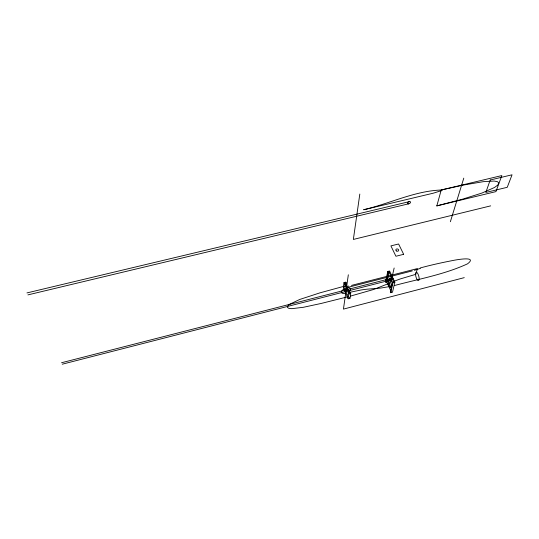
<?xml version="1.0" encoding="UTF-8"?>
<svg xmlns="http://www.w3.org/2000/svg" width="539" height="539" viewBox="0 0 539 539"><rect width="100%" height="100%" fill="white"/><g stroke="black" fill="none" stroke-linecap="round" stroke-linejoin="round"><path stroke-width="0.81" d="M346.173 282.894L345.25 283.123L349.434 292.994L350.363 292.758L350.7 293.553L349.973 298.31L348.133 298.781L343.343 287.388L343.997 282.577L345.843 282.113L346.173 282.894L345.721 286.101M344.92 285.529L345.25 283.123M348.329 274.782L343.444 309.103L464.254 277.646M359.816 194.053L353.355 239.437L490.679 205.864M348.133 298.781L348.841 294.031L343.997 282.577M385.917 282.375L385.567 281.621L387.777 271.454L389.582 270.996L394.844 282.2L392.48 292.259L390.694 292.717L390.337 291.949L392.661 281.89L393.571 281.654L389.037 271.986L388.134 272.222L385.917 282.375L386.807 282.153L389.037 271.986M391.22 280.873L391.584 279.263M392.136 276.851L394.15 268.011M390.694 292.717L393.025 282.672L392.661 281.89M436.833 205.878L441.225 189.977L501.836 175.566L495.927 191.614L436.833 205.878L462.799 199.1L481.9 193.07L494.526 187.484L497.74 185.099L498.797 183.139L497.625 181.737L494.162 181.037L483.301 181.677L463.931 184.971L441.225 189.977M450.361 221.738L463.783 178.133M442.027 190.422L433.551 193.117L363.744 209.759M343.66 286.593L344.071 286.27L320.011 292.832L299.724 299.462L289.686 304.239L287.651 306.085L287.428 307.479L288.884 308.362L291.868 308.672L303.41 307.284L321.116 303.464L347.871 296.773M420.332 268.355L414.41 270.335M390.182 282.908L373.898 289.403L350.458 296.106M363.751 209.691C389.468 203.729 415.192 190.671 441.892 189.998M412.261 270.908L346.483 287.718M390.337 291.949L391.226 291.714M348.841 294.031L350.7 293.553M393.025 282.672L394.844 282.2M343.343 287.388L344.259 287.159M61.54 362.747L391.826 278.191M62.261 364.202L346.644 291.296M348.275 290.878L391.462 279.808M385.567 281.621L386.456 281.392M351.455 285.407L417.415 268.577L415.859 274.304L400.571 278.845A64.229 28.574 -23.7 0 0 393.948 281.338M27.92 294.887L408.778 203.776M26.95 292.92L409.263 201.647M348.632 286.088L343.626 286.943M349.38 292.401L361.069 289.995A64.565 29.416 -21.7 0 1 367.43 289.153L380.649 288.082L389.569 286.573M394.433 285.542C418.944 278.966 444.439 274.486 467.582 263.807C478.619 255.351 454.067 260.216 451.466 260.775C441.077 262.796 429.906 265.289 420.191 267.977M390.249 286.438L391.637 286.148M387.777 271.454L388.134 272.222M386.807 282.153L390.89 290.979M349.643 297.515L349.973 298.31M347.129 293.977L347.763 295.487M392.668 278.164A1.462 0.701 -24.2 0 1 392.85 278.959M391.557 279.781A1.462 0.701 -24.2 0 1 390.283 279.404A1.462 0.701 -24.2 0 1 391.732 278.218M346.348 293.128A4.905 2.405 -22.5 0 1 341.638 291.249A4.905 2.405 -22.5 0 1 348.874 287.792A4.905 2.405 -22.5 0 1 348.511 292.091M346.867 291.262A1.516 0.377 75.3 0 1 346.476 289.739M391.563 280.037A1.502 0.458 75 0 1 391.071 278.461M391.577 287.449A4.332 1.314 75 0 1 389.401 283.575A4.332 1.314 75 0 1 389.38 279.182M390.586 279.775A4.332 1.314 75 0 1 391.644 281.924M490.214 179.999L485.828 192.463L507.246 187.302L512.05 174.798L490.214 179.999M403.657 254.314L395.916 256.261L390.916 245.885L398.591 243.985L403.657 254.314M408.629 203.809A1.698 0.916 -27.3 0 0 410.529 201.936A1.698 0.916 -27.3 0 0 407.902 202.394A1.698 0.916 -27.3 0 0 408.629 203.809M396.327 250.891A1.442 1.139 11.7 0 0 398.671 250.406A1.442 1.139 11.7 0 0 396.785 248.964A1.442 1.139 11.7 0 0 396.327 250.891M345.553 289.955A1.523 0.371 75.3 0 0 346.429 292.151A1.523 0.371 75.3 0 0 346.213 289.928A1.523 0.371 75.3 0 0 345.553 289.955M415.549 274.459A4.305 1.462 74.8 0 0 418.392 280.576A4.305 1.462 74.8 0 0 418.096 274.196A4.305 1.462 74.8 0 0 415.549 274.459M390.162 278.542A1.502 0.458 75 0 0 391.105 280.691A1.502 0.458 75 0 0 390.964 278.468A1.502 0.458 75 0 0 390.162 278.542M388.107 281.466A4.332 1.314 75 0 0 390.829 287.691A4.332 1.314 75 0 0 390.418 281.331A4.332 1.314 75 0 0 388.107 281.466"/></g></svg>
